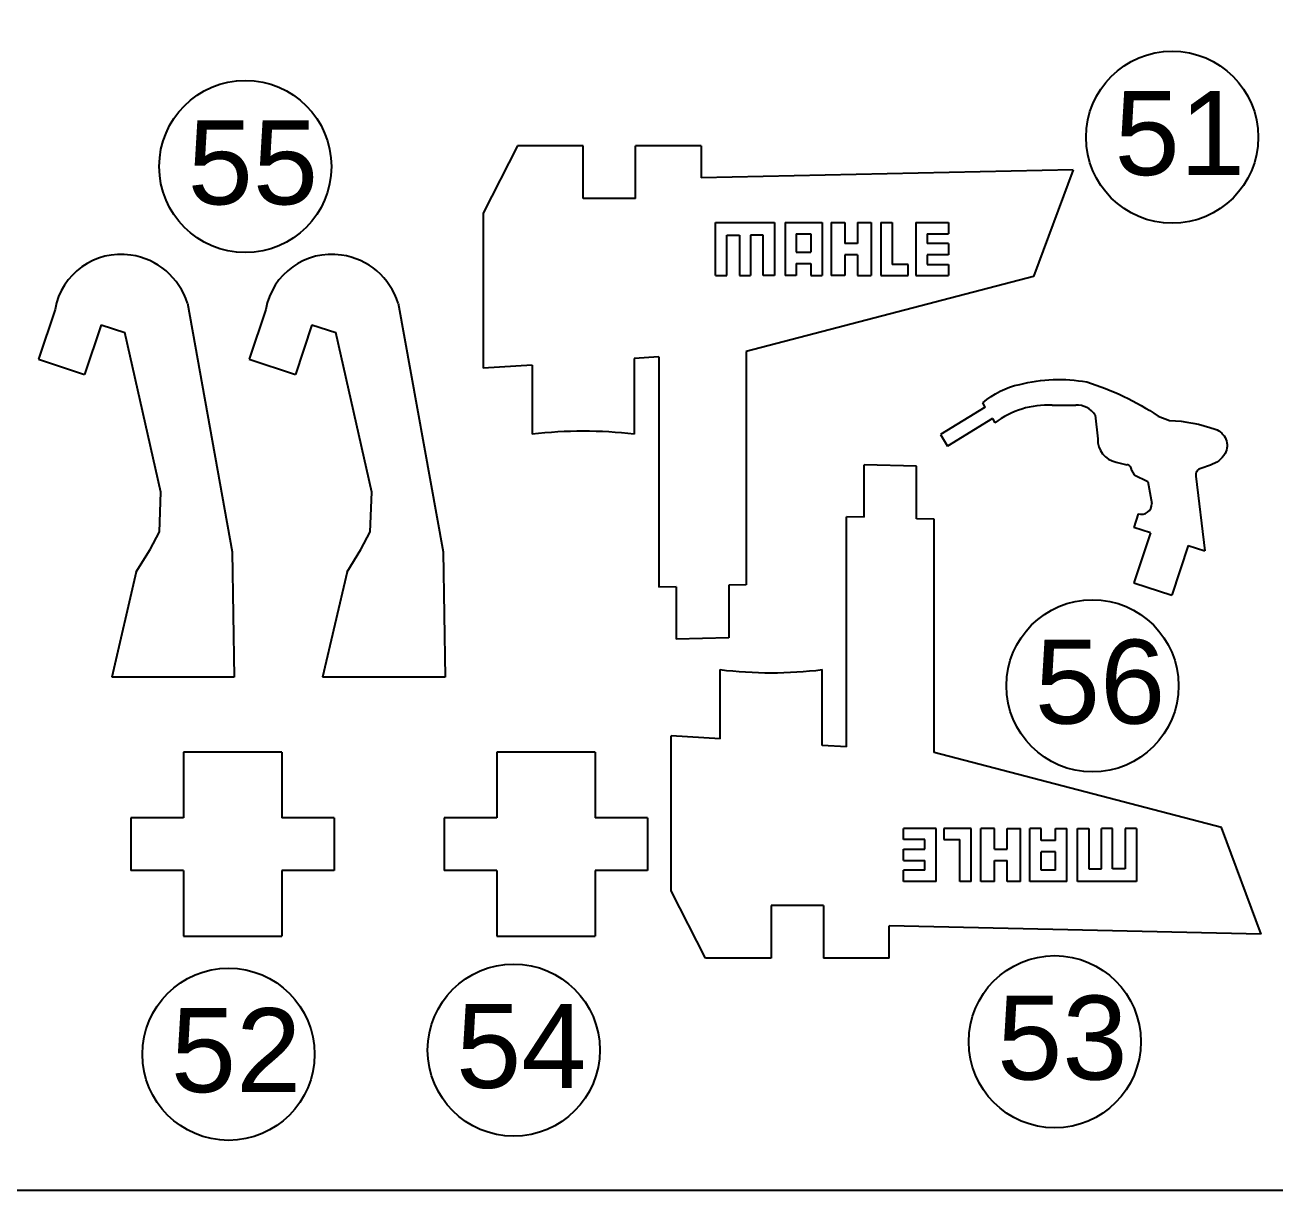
# Model space of a CAD drawing. Header units: centimetres. Extents: x 56783 to 57745, y 15612 to 15912.
# Drawn here: x 56832.1 to 56903.5, y 15611.9 to 15678.5 of the extents above; entities that cross this region are included whole.
import ezdxf

# ---------------------------------------------------------------- set-up
doc = ezdxf.new("R2010")
doc.units = ezdxf.units.CM
doc.header["$MEASUREMENT"] = 0
for name, color, linetype in [('Exterior', 7, 'Continuous'), ('NUMEROS', 7, 'Continuous'), ('Publicidades 2', 30, 'Continuous')]:
    doc.layers.add(name, color=color, linetype=linetype)

msp = doc.modelspace()

# ---------------------------------------------------------------- linework, layer by layer
at = {"layer": 'Exterior'}
for p, q in [((56863.957, 15671.542), (56860.205, 15671.542)), ((56863.957, 15668.542), (56863.957, 15671.542)), ((56870.708, 15671.542), (56866.957, 15671.542)), ((56866.957, 15668.542), (56866.957, 15671.542)), ((56870.708, 15671.542), (56870.708, 15669.708)), ((56891.954, 15670.175), (56870.708, 15669.708)), ((56891.954, 15670.175), (56889.699, 15664.078)), ((56866.957, 15668.542), (56863.957, 15668.542)), ((56858.243, 15667.702), (56858.243, 15658.841)), ((56889.699, 15664.078), (56873.273, 15659.799)), ((56841.343, 15662.556), (56843.909, 15648.346)), ((56853.388, 15662.556), (56855.954, 15648.346)), ((56833.779, 15662.196), (56832.837, 15659.348)), ((56845.824, 15662.196), (56844.882, 15659.348)), ((56836.416, 15661.324), (56835.474, 15658.476)), ((56836.416, 15661.324), (56837.775, 15660.874)), ((56848.461, 15661.324), (56847.519, 15658.476)), ((56848.461, 15661.324), (56849.821, 15660.874)), ((56839.835, 15651.753), (56837.775, 15660.874)), ((56851.88, 15651.753), (56849.821, 15660.874)), ((56868.273, 15659.48), (56866.881, 15659.392)), ((56868.273, 15659.48), (56868.273, 15646.319)), ((56873.273, 15659.799), (56873.273, 15647.184)), ((56832.837, 15659.348), (56835.474, 15658.476)), ((56844.882, 15659.348), (56847.519, 15658.476)), ((56861.05, 15659.02), (56858.243, 15658.841)), ((56861.05, 15659.02), (56861.05, 15655.06)), ((56866.881, 15659.392), (56866.881, 15655.06)), ((56873.273, 15659.264), (56873.273, 15646.468)), ((56886.935, 15656.616), (56884.381, 15655.041)), ((56886.935, 15656.616), (56886.789, 15656.852)), ((56890.753, 15656.722), (56892.104, 15656.722)), ((56887.339, 15655.961), (56884.785, 15654.386)), ((56887.339, 15655.961), (56887.484, 15655.724)), ((56893.21, 15656.161), (56893.36, 15654.804)), ((56884.381, 15655.041), (56884.785, 15654.386)), ((56883.011, 15653.236), (56880.011, 15653.325)), ((56880.011, 15650.324), (56880.011, 15653.325)), ((56883.011, 15650.235), (56883.011, 15653.236)), ((56894.412, 15653.472), (56895.028, 15653.32)), ((56895.294, 15653.019), (56895.45, 15652.753)), ((56895.45, 15652.753), (56896.221, 15652.357)), ((56896.221, 15652.357), (56896.452, 15651.104)), ((56839.747, 15649.495), (56839.835, 15651.753)), ((56851.792, 15649.495), (56851.88, 15651.753)), ((56880.011, 15650.324), (56879.011, 15650.354)), ((56879.011, 15637.193), (56879.011, 15650.354)), ((56884.011, 15650.205), (56883.011, 15650.235)), ((56884.011, 15637.409), (56884.011, 15650.205)), ((56895.67, 15650.521), (56895.421, 15649.744)), ((56839.216, 15648.48), (56839.747, 15649.495)), ((56851.262, 15648.48), (56851.792, 15649.495)), ((56884.011, 15636.874), (56884.011, 15649.489)), ((56896.37, 15649.43), (56895.418, 15649.736)), ((56896.37, 15649.43), (56895.428, 15646.582)), ((56838.421, 15647.2), (56839.216, 15648.48)), ((56843.909, 15648.346), (56844.021, 15641.18)), ((56850.466, 15647.2), (56851.262, 15648.48)), ((56855.954, 15648.346), (56856.066, 15641.18)), ((56898.534, 15648.714), (56897.592, 15645.866)), ((56898.534, 15648.714), (56899.483, 15648.4)), ((56838.421, 15647.2), (56837.019, 15641.18)), ((56850.466, 15647.2), (56849.064, 15641.18)), ((56869.273, 15646.349), (56868.273, 15646.319)), ((56869.273, 15646.349), (56869.273, 15643.347)), ((56873.273, 15646.468), (56872.273, 15646.438)), ((56872.273, 15646.438), (56872.273, 15643.437)), ((56895.428, 15646.582), (56897.592, 15645.866)), ((56872.273, 15643.437), (56869.273, 15643.347)), ((56871.788, 15637.653), (56871.788, 15641.613)), ((56877.619, 15637.281), (56877.619, 15641.613)), ((56844.021, 15641.18), (56837.019, 15641.18)), ((56856.066, 15641.18), (56849.064, 15641.18)), ((56871.788, 15637.653), (56868.981, 15637.831)), ((56868.981, 15628.971), (56868.981, 15637.831)), ((56846.737, 15636.891), (56841.116, 15636.891)), ((56841.116, 15636.891), (56841.116, 15633.139)), ((56846.737, 15636.891), (56846.737, 15633.139)), ((56864.641, 15636.891), (56859.02, 15636.891)), ((56859.02, 15636.891), (56859.02, 15633.139)), ((56864.641, 15636.891), (56864.641, 15633.139)), ((56879.011, 15637.193), (56877.619, 15637.281)), ((56900.437, 15632.595), (56884.011, 15636.874)), ((56838.116, 15633.139), (56838.116, 15630.139)), ((56841.116, 15633.139), (56838.116, 15633.139)), ((56849.737, 15633.139), (56846.737, 15633.139)), ((56849.737, 15633.139), (56849.737, 15630.139)), ((56856.02, 15633.139), (56856.02, 15630.139)), ((56859.02, 15633.139), (56856.02, 15633.139)), ((56867.641, 15633.139), (56864.641, 15633.139)), ((56867.641, 15633.139), (56867.641, 15630.139)), ((56902.692, 15626.497), (56900.437, 15632.595)), ((56841.116, 15630.139), (56838.116, 15630.139)), ((56841.116, 15630.139), (56841.116, 15626.387)), ((56846.737, 15630.139), (56846.737, 15626.387)), ((56849.737, 15630.139), (56846.737, 15630.139)), ((56859.02, 15630.139), (56856.02, 15630.139)), ((56859.02, 15630.139), (56859.02, 15626.387)), ((56864.641, 15630.139), (56864.641, 15626.387)), ((56867.641, 15630.139), (56864.641, 15630.139)), ((56877.695, 15628.131), (56874.695, 15628.131)), ((56874.695, 15628.131), (56874.695, 15625.131)), ((56877.695, 15628.131), (56877.695, 15625.131)), ((56902.692, 15626.497), (56881.446, 15626.965)), ((56881.446, 15625.131), (56881.446, 15626.965)), ((56841.116, 15626.387), (56846.737, 15626.387)), ((56859.02, 15626.387), (56864.641, 15626.387)), ((56874.695, 15625.131), (56870.943, 15625.131)), ((56881.446, 15625.131), (56877.695, 15625.131))]:
    msp.add_line(p, q, dxfattribs=at)
msp.add_lwpolyline([(56783.2, 15611.875), (57283.2, 15611.875), (57283.2, 15911.875), (56783.2, 15911.875)], close=True, dxfattribs=at)
for points in [[(56860.205, 15671.542), (56858.243, 15667.702)], [(56870.943, 15625.131), (56868.981, 15628.971)]]:
    msp.add_lwpolyline(points, dxfattribs=at)
msp.add_lwpolyline([(56886.789, 15656.852, -0.12792), (56888.904, 15657.914, -0.106521), (56892.736, 15658.053, -0.071981), (56896.812, 15656.105), (56897.465, 15655.855, -0.076651), (56900.078, 15655.35, -0.468899), (56900.636, 15653.959, -0.183587), (56899.8, 15653.298), (56899.26, 15653.107, 0.421167), (56898.973, 15652.661), (56899.483, 15648.4)], format="xyb", dxfattribs=at)
for centre, radius, start, end in [((56837.541, 15661.521), 3.822, 81.42483, 169.83273), ((56837.542, 15661.356), 3.986, 17.53456, 81.79541), ((56849.586, 15661.521), 3.822, 81.42483, 169.83273), ((56849.587, 15661.356), 3.986, 17.53456, 81.79541), ((56890.513, 15651.656), 5.071, 87.28284, 126.66192), ((56892.177, 15655.496), 1.228, 32.80232, 93.40894), ((56863.965, 15631.122), 24.115, 83.05635, 96.94365), ((56894.669, 15654.756), 1.31, 177.93596, 258.72454), ((56895.015, 15653.04), 0.28, 355.80469, 87.3408), ((56895.861, 15651.081), 0.592, 251.21268, 2.18926), ((56874.703, 15665.551), 24.115, 263.05635, 276.94365)]:
    msp.add_arc(centre, radius, start, end, dxfattribs=at)
at = {"layer": 'NUMEROS'}
for centre in [(56897.616, 15672.038), (56844.654, 15670.363), (56893.063, 15640.689), (56890.906, 15620.349), (56843.695, 15619.631), (56859.992, 15619.87)]:
    msp.add_circle(centre, 4.919, dxfattribs=at)
at = {"layer": 'Publicidades 2'}
for p, q in [((56871.525, 15664.13), (56871.525, 15667.158)), ((56871.525, 15667.158), (56874.886, 15667.158)), ((56874.886, 15667.158), (56874.886, 15664.13)), ((56875.497, 15667.158), (56877.608, 15667.158)), ((56875.497, 15667.158), (56875.497, 15664.13)), ((56877.608, 15667.158), (56877.608, 15664.13)), ((56878.136, 15667.158), (56878.914, 15667.158)), ((56878.136, 15667.158), (56878.136, 15664.13)), ((56878.914, 15667.158), (56878.914, 15665.964)), ((56879.636, 15667.158), (56880.414, 15667.158)), ((56879.636, 15667.158), (56879.636, 15665.964)), ((56880.414, 15667.158), (56880.414, 15664.13)), ((56880.969, 15667.158), (56881.608, 15667.158)), ((56880.969, 15667.158), (56880.969, 15664.13)), ((56881.608, 15667.158), (56881.608, 15664.769)), ((56882.969, 15667.158), (56884.83, 15667.158)), ((56882.969, 15667.158), (56882.969, 15664.13)), ((56884.83, 15667.158), (56884.83, 15666.519)), ((56872.164, 15664.13), (56872.164, 15666.436)), ((56872.164, 15666.436), (56872.886, 15666.436)), ((56872.886, 15666.436), (56872.886, 15664.13)), ((56874.247, 15666.436), (56873.525, 15666.436)), ((56873.525, 15666.436), (56873.525, 15664.13)), ((56874.247, 15664.13), (56874.247, 15666.436)), ((56876.136, 15666.519), (56876.969, 15666.519)), ((56876.136, 15666.519), (56876.136, 15665.464)), ((56876.969, 15666.519), (56876.969, 15665.464)), ((56883.608, 15666.519), (56884.83, 15666.519)), ((56883.608, 15666.519), (56883.608, 15665.964)), ((56884.83, 15665.964), (56883.608, 15665.964)), ((56884.83, 15665.964), (56884.83, 15665.325)), ((56876.136, 15665.464), (56876.969, 15665.464)), ((56878.914, 15665.325), (56878.914, 15664.13)), ((56879.636, 15665.325), (56879.636, 15664.13)), ((56883.608, 15665.325), (56883.608, 15664.769)), ((56884.83, 15665.325), (56883.608, 15665.325)), ((56876.136, 15664.825), (56876.136, 15664.13)), ((56876.136, 15664.825), (56876.969, 15664.825)), ((56876.969, 15664.825), (56876.969, 15664.13)), ((56882.525, 15664.769), (56881.608, 15664.769)), ((56882.525, 15664.13), (56882.525, 15664.769)), ((56883.608, 15664.769), (56884.83, 15664.769)), ((56884.83, 15664.769), (56884.83, 15664.13)), ((56871.525, 15664.13), (56872.164, 15664.13)), ((56872.886, 15664.13), (56873.525, 15664.13)), ((56874.886, 15664.13), (56874.247, 15664.13)), ((56876.136, 15664.13), (56875.497, 15664.13)), ((56876.969, 15664.13), (56877.608, 15664.13)), ((56878.914, 15664.13), (56878.136, 15664.13)), ((56879.636, 15664.13), (56880.414, 15664.13)), ((56880.969, 15664.13), (56882.525, 15664.13)), ((56882.969, 15664.13), (56884.83, 15664.13)), ((56884.124, 15632.542), (56882.263, 15632.542)), ((56882.263, 15631.903), (56882.263, 15632.542)), ((56884.124, 15629.514), (56884.124, 15632.542)), ((56886.124, 15632.542), (56884.568, 15632.542)), ((56884.568, 15632.542), (56884.568, 15631.903)), ((56886.124, 15629.514), (56886.124, 15632.542)), ((56886.679, 15629.514), (56886.679, 15632.542)), ((56887.457, 15632.542), (56886.679, 15632.542)), ((56887.457, 15631.348), (56887.457, 15632.542)), ((56888.179, 15631.348), (56888.179, 15632.542)), ((56888.179, 15632.542), (56888.957, 15632.542)), ((56888.957, 15629.514), (56888.957, 15632.542)), ((56889.485, 15629.514), (56889.485, 15632.542)), ((56890.124, 15632.542), (56889.485, 15632.542)), ((56890.124, 15631.848), (56890.124, 15632.542)), ((56890.957, 15631.848), (56890.957, 15632.542)), ((56890.957, 15632.542), (56891.596, 15632.542)), ((56891.596, 15629.514), (56891.596, 15632.542)), ((56892.207, 15629.514), (56892.207, 15632.542)), ((56892.207, 15632.542), (56892.846, 15632.542)), ((56892.846, 15632.542), (56892.846, 15630.237)), ((56893.568, 15630.237), (56893.568, 15632.542)), ((56894.207, 15632.542), (56893.568, 15632.542)), ((56894.207, 15630.237), (56894.207, 15632.542)), ((56895.568, 15632.542), (56894.929, 15632.542)), ((56894.929, 15632.542), (56894.929, 15630.237)), ((56895.568, 15632.542), (56895.568, 15629.514)), ((56883.485, 15631.903), (56882.263, 15631.903)), ((56883.485, 15631.348), (56883.485, 15631.903)), ((56884.568, 15631.903), (56885.485, 15631.903)), ((56885.485, 15629.514), (56885.485, 15631.903)), ((56890.957, 15631.848), (56890.124, 15631.848)), ((56882.263, 15630.709), (56882.263, 15631.348)), ((56882.263, 15631.348), (56883.485, 15631.348)), ((56890.124, 15630.153), (56890.124, 15631.209)), ((56890.957, 15631.209), (56890.124, 15631.209)), ((56890.957, 15630.153), (56890.957, 15631.209)), ((56882.263, 15630.709), (56883.485, 15630.709)), ((56883.485, 15630.153), (56883.485, 15630.709)), ((56887.457, 15629.514), (56887.457, 15630.709)), ((56888.179, 15629.514), (56888.179, 15630.709)), ((56892.846, 15630.237), (56893.568, 15630.237)), ((56894.929, 15630.237), (56894.207, 15630.237)), ((56883.485, 15630.153), (56882.263, 15630.153)), ((56882.263, 15629.514), (56882.263, 15630.153)), ((56884.124, 15629.514), (56882.263, 15629.514)), ((56886.124, 15629.514), (56885.485, 15629.514)), ((56887.457, 15629.514), (56886.679, 15629.514)), ((56888.957, 15629.514), (56888.179, 15629.514)), ((56891.596, 15629.514), (56889.485, 15629.514)), ((56890.957, 15630.153), (56890.124, 15630.153)), ((56895.568, 15629.514), (56892.207, 15629.514))]:
    msp.add_line(p, q, dxfattribs=at)
for points in [[(56879.636, 15665.964), (56878.914, 15665.964)], [(56879.636, 15665.325), (56878.914, 15665.325)], [(56887.457, 15631.348), (56888.179, 15631.348)], [(56887.457, 15630.709), (56888.179, 15630.709)]]:
    msp.add_lwpolyline(points, dxfattribs=at)

# ---------------------------------------------------------------- texts
at = {"layer": 'NUMEROS', "char_height": 4.8, "attachment_point": 1}
for s, insert in [('{\\fArial|b0|i0|c0|p34;51}', (56894.319, 15674.675)), ('{\\fArial|b0|i0|c0|p34;55}', (56841.357, 15673)), ('{\\fArial|b0|i0|c0|p34;56}', (56889.766, 15643.326)), ('{\\fArial|b0|i0|c0|p34;53}', (56887.609, 15622.985)), ('{\\fArial|b0|i0|c0|p34;52}', (56840.398, 15622.267)), ('{\\fArial|b0|i0|c0|p34;54}', (56856.694, 15622.506))]:
    msp.add_mtext_dynamic_manual_height_columns(s, width=23.69048, gutter_width=1, heights=[0], dxfattribs=dict(at, insert=insert))

doc.saveas('drawing.dxf')
